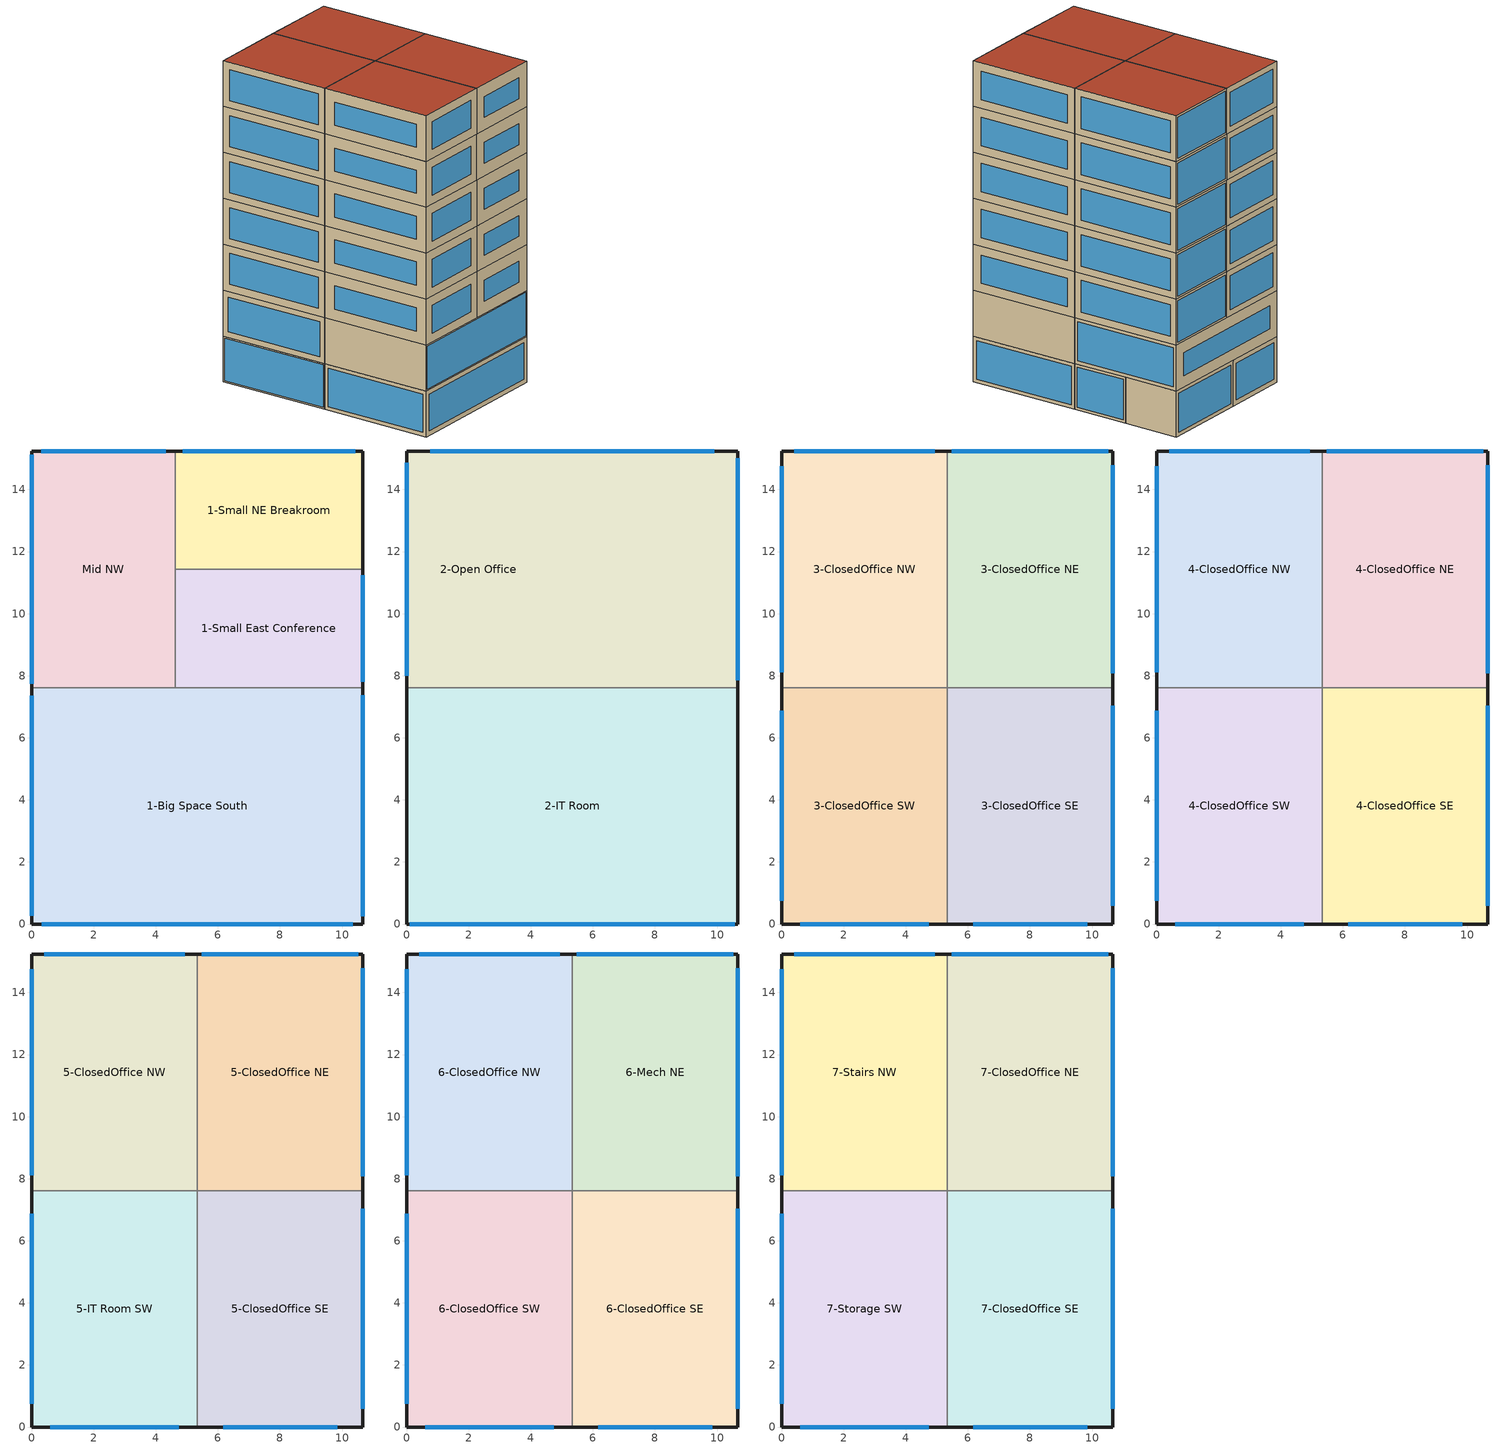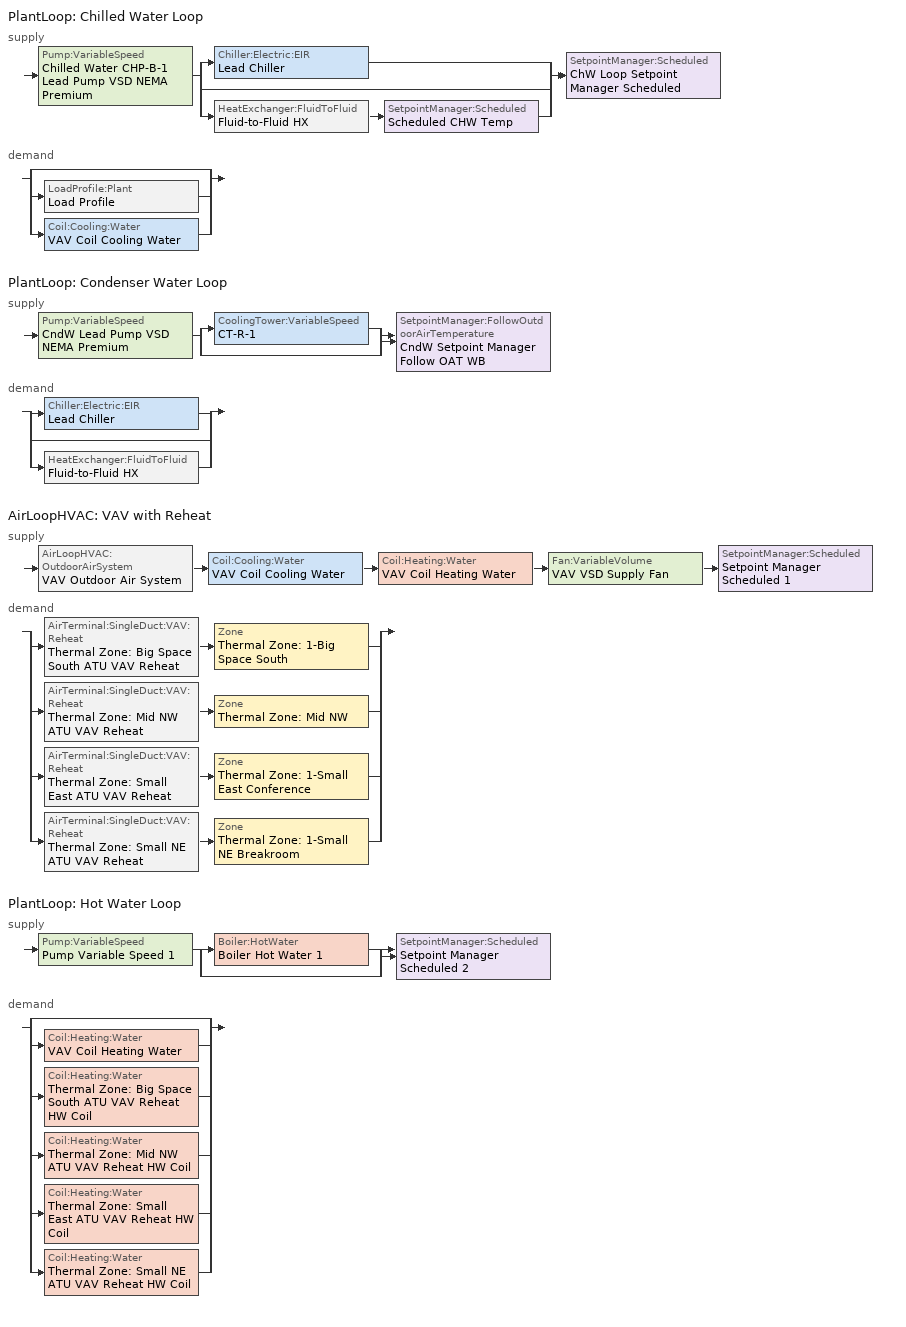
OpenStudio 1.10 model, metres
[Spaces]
1-Big Space South
 floor ground: 10.67,7.62 10.67,0 0,0 0,7.62 z0
 wall outside: 0,7.62 0,0 10.67,0 10.67,7.62 z0:3.05
 wall to Mid NW: 4.62,7.62 0,7.62 z0:3.05
 wall to 1-Small East Conference: 10.67,7.62 4.62,7.62 z0:3.05
 window: 10.67,0.25 10.67,7.37 z0.25:2.8; 0.32,0 10.35,0 z0.32:2.73; 0,7.36 0,0.26 z0.26:2.79
Mid NW
 floor ground: 4.62,15.24 4.62,7.62 0,7.62 0,15.24 z0
 wall outside: 4.62,15.24 0,15.24 0,7.62 z0:3.05
 wall to 1-Small NE Breakroom: 4.62,11.43 4.62,15.24 z0:3.05
 wall to 1-Small East Conference: 4.62,7.62 4.62,11.43 z0:3.05
 window: 4.32,15.24 0.3,15.24 z0.3:2.75; 0,15.12 0,7.74 z0.12:2.93
1-Small East Conference
 floor ground: 10.67,11.43 10.67,7.62 4.62,7.62 4.62,11.43 z0
 wall outside: 10.67,7.62 10.67,11.43 z0:3.05
 wall to 1-Small NE Breakroom: 10.67,11.43 4.62,11.43 z0:3.05
 window: 10.67,7.81 10.67,11.24 z0.19:2.86
1-Small NE Breakroom
 floor ground: 10.67,15.24 10.67,11.43 4.62,11.43 4.62,15.24 z0
 wall outside: 10.67,11.43 10.67,15.24 4.62,15.24 z0:3.05
 window: 10.43,15.24 4.87,15.24 z0.24:2.81
2-IT Room
 floor to 1-Big Space South: 10.67,7.62 10.67,0 0,0 0,7.62 z3.05
 wall outside: 0,7.62 0,0 10.67,0 10.67,7.62 z3.05:6.1
 wall to 2-Open Office: 10.67,7.62 0,7.62 z3.05:6.1
 window: 0.09,0 10.57,0 z3.14:6
2-Open Office
 floor to Mid NW: 4.62,15.24 4.62,7.62 0,7.62 0,15.24 z3.05
 floor to 1-Small NE Breakroom: 10.67,15.24 10.67,11.43 4.62,11.43 4.62,15.24 z3.05
 floor to 1-Small East Conference: 10.67,11.43 10.67,7.62 4.62,7.62 4.62,11.43 z3.05
 wall outside: 10.67,7.62 10.67,15.24 0,15.24 0,7.62 z3.05:6.1
 window: 10.67,7.85 10.67,15.01 z3.28:5.87; 9.91,15.24 0.76,15.24 z3.81:5.34; 0,14.87 0,7.99 z3.42:5.72
3-ClosedOffice SW
 floor to 2-IT Room: 5.33,7.62 5.33,0 0,0 0,7.62 z6.1
 wall outside: 0,7.62 0,0 5.33,0 z6.1:9.14
 wall to 3-ClosedOffice SE: 5.33,0 5.33,7.62 z6.1:9.14
 wall to 3-ClosedOffice NW: 5.33,7.62 0,7.62 z6.1:9.14
 window: 0,6.87 0,0.75 z6.85:8.39; 0.6,0 4.73,0 z6.7:8.54
3-ClosedOffice SE
 floor to 2-IT Room: 10.67,7.62 10.67,0 5.33,0 5.33,7.62 z6.1
 wall outside: 5.33,0 10.67,0 10.67,7.62 z6.1:9.14
 wall to 3-ClosedOffice NE: 10.67,7.62 5.33,7.62 z6.1:9.14
 window: 10.67,0.58 10.67,7.04 z6.68:8.56; 6.16,0 9.84,0 z6.93:8.31
3-ClosedOffice NW
 floor to 2-Open Office: 5.33,15.24 5.33,7.62 0,7.62 0,15.24 z6.1
 wall outside: 5.33,15.24 0,15.24 0,7.62 z6.1:9.14
 wall to 3-ClosedOffice NE: 5.33,7.62 5.33,15.24 z6.1:9.14
 window: 0,14.74 0,8.12 z6.59:8.65; 4.93,15.24 0.4,15.24 z6.5:8.74
3-ClosedOffice NE
 floor to 2-Open Office: 10.67,15.24 10.67,7.62 5.33,7.62 5.33,15.24 z6.1
 wall outside: 10.67,7.62 10.67,15.24 5.33,15.24 z6.1:9.14
 window: 10.52,15.24 5.49,15.24 z6.25:8.99; 10.67,8.09 10.67,14.77 z6.56:8.68
4-ClosedOffice NW
 floor to 3-ClosedOffice NW: 5.33,15.24 5.33,7.62 0,7.62 0,15.24 z9.14
 wall outside: 5.33,15.24 0,15.24 0,7.62 z9.14:12.19
 wall to 4-ClosedOffice NE: 5.33,7.62 5.33,15.24 z9.14:12.19
 wall to 4-ClosedOffice SW: 0,7.62 5.33,7.62 z9.14:12.19
 window: 0,14.74 0,8.12 z9.64:11.7; 4.93,15.24 0.4,15.24 z9.55:11.79
4-ClosedOffice NE
 floor to 3-ClosedOffice NE: 10.67,15.24 10.67,7.62 5.33,7.62 5.33,15.24 z9.14
 wall outside: 10.67,7.62 10.67,15.24 5.33,15.24 z9.14:12.19
 wall to 4-ClosedOffice SE: 5.33,7.62 10.67,7.62 z9.14:12.19
 window: 10.52,15.24 5.49,15.24 z9.3:12.04; 10.67,8.09 10.67,14.77 z9.61:11.73
4-ClosedOffice SW
 floor to 3-ClosedOffice SW: 5.33,7.62 5.33,0 0,0 0,7.62 z9.14
 wall outside: 0,7.62 0,0 5.33,0 z9.14:12.19
 wall to 4-ClosedOffice SE: 5.33,0 5.33,7.62 z9.14:12.19
 window: 0,6.87 0,0.75 z9.9:11.44; 0.6,0 4.73,0 z9.75:11.59
4-ClosedOffice SE
 floor to 3-ClosedOffice SE: 10.67,7.62 10.67,0 5.33,0 5.33,7.62 z9.14
 wall outside: 5.33,0 10.67,0 10.67,7.62 z9.14:12.19
 window: 10.67,0.58 10.67,7.04 z9.73:11.61; 6.16,0 9.84,0 z9.97:11.36
5-IT Room SW
 floor to 4-ClosedOffice SW: 5.33,7.62 5.33,0 0,0 0,7.62 z12.19
 wall outside: 0,7.62 0,0 5.33,0 z12.19:15.24
 wall to 5-ClosedOffice SE: 5.33,0 5.33,7.62 z12.19:15.24
 wall to 5-ClosedOffice NW: 5.33,7.62 0,7.62 z12.19:15.24
 window: 0,6.87 0,0.75 z12.94:14.49; 0.6,0 4.73,0 z12.79:14.64
5-ClosedOffice NW
 floor to 4-ClosedOffice NW: 5.33,15.24 5.33,7.62 0,7.62 0,15.24 z12.19
 wall outside: 5.33,15.24 0,15.24 0,7.62 z12.19:15.24
 wall to 5-ClosedOffice NE: 5.33,7.62 5.33,15.24 z12.19:15.24
 window: 0,14.74 0,8.12 z12.69:14.74; 4.93,15.24 0.4,15.24 z12.59:14.84
5-ClosedOffice NE
 floor to 4-ClosedOffice NE: 10.67,15.24 10.67,7.62 5.33,7.62 5.33,15.24 z12.19
 wall outside: 10.67,7.62 10.67,15.24 5.33,15.24 z12.19:15.24
 wall to 5-ClosedOffice SE: 5.33,7.62 10.67,7.62 z12.19:15.24
 window: 10.52,15.24 5.49,15.24 z12.34:15.09; 10.67,8.09 10.67,14.77 z12.66:14.77
5-ClosedOffice SE
 floor to 4-ClosedOffice SE: 10.67,7.62 10.67,0 5.33,0 5.33,7.62 z12.19
 wall outside: 5.33,0 10.67,0 10.67,7.62 z12.19:15.24
 window: 10.67,0.58 10.67,7.04 z12.77:14.66; 6.16,0 9.84,0 z13.02:14.41
6-ClosedOffice SE
 floor to 5-ClosedOffice SE: 10.67,7.62 10.67,0 5.33,0 5.33,7.62 z15.24
 wall outside: 5.33,0 10.67,0 10.67,7.62 z15.24:18.29
 wall to 6-ClosedOffice SW: 5.33,7.62 5.33,0 z15.24:18.29
 wall to 6-Mech NE: 10.67,7.62 5.33,7.62 z15.24:18.29
 window: 10.67,0.58 10.67,7.04 z15.82:17.71; 6.16,0 9.84,0 z16.07:17.46
6-Mech NE
 floor to 5-ClosedOffice NE: 10.67,15.24 10.67,7.62 5.33,7.62 5.33,15.24 z15.24
 wall outside: 10.67,7.62 10.67,15.24 5.33,15.24 z15.24:18.29
 wall to 6-ClosedOffice NW: 5.33,15.24 5.33,7.62 z15.24:18.29
 window: 10.52,15.24 5.49,15.24 z15.39:18.14; 10.67,8.09 10.67,14.77 z15.71:17.82
6-ClosedOffice NW
 floor to 5-ClosedOffice NW: 5.33,15.24 5.33,7.62 0,7.62 0,15.24 z15.24
 wall outside: 5.33,15.24 0,15.24 0,7.62 z15.24:18.29
 wall to 6-ClosedOffice SW: 0,7.62 5.33,7.62 z15.24:18.29
 window: 0,14.74 0,8.12 z15.74:17.79; 4.93,15.24 0.4,15.24 z15.64:17.89
6-ClosedOffice SW
 floor to 5-IT Room SW: 5.33,7.62 5.33,0 0,0 0,7.62 z15.24
 wall outside: 0,7.62 0,0 5.33,0 z15.24:18.29
 window: 0,6.87 0,0.75 z15.99:17.54; 0.6,0 4.73,0 z15.84:17.69
7-Storage SW
 floor to 6-ClosedOffice SW: 5.33,7.62 5.33,0 0,0 0,7.62 z18.29
 wall outside: 0,7.62 0,0 5.33,0 z18.29:21.34
 wall to 7-ClosedOffice SE: 5.33,0 5.33,7.62 z18.29:21.34
 wall to 7-Stairs NW: 5.33,7.62 0,7.62 z18.29:21.34
 window: 0,6.87 0,0.75 z19.04:20.58; 0.6,0 4.73,0 z18.89:20.73
 roof outside: 5.33,0 5.33,7.62 0,7.62 0,0 z21.34
7-Stairs NW
 floor to 6-ClosedOffice NW: 5.33,15.24 5.33,7.62 0,7.62 0,15.24 z18.29
 wall outside: 5.33,15.24 0,15.24 0,7.62 z18.29:21.34
 wall to 7-ClosedOffice NE: 5.33,7.62 5.33,15.24 z18.29:21.34
 window: 0,14.74 0,8.12 z18.78:20.84; 4.93,15.24 0.4,15.24 z18.69:20.93
 roof outside: 5.33,7.62 5.33,15.24 0,15.24 0,7.62 z21.34
7-ClosedOffice SE
 floor to 6-ClosedOffice SE: 10.67,7.62 10.67,0 5.33,0 5.33,7.62 z18.29
 wall outside: 5.33,0 10.67,0 10.67,7.62 z18.29:21.34
 wall to 7-ClosedOffice NE: 10.67,7.62 5.33,7.62 z18.29:21.34
 window: 10.67,0.58 10.67,7.04 z18.87:20.75; 6.16,0 9.84,0 z19.12:20.51
 roof outside: 10.67,0 10.67,7.62 5.33,7.62 5.33,0 z21.34
7-ClosedOffice NE
 floor to 6-Mech NE: 10.67,15.24 10.67,7.62 5.33,7.62 5.33,15.24 z18.29
 wall outside: 10.67,7.62 10.67,15.24 5.33,15.24 z18.29:21.34
 window: 10.52,15.24 5.49,15.24 z18.44:21.18; 10.67,8.09 10.67,14.77 z18.75:20.87
 roof outside: 10.67,7.62 10.67,15.24 5.33,15.24 5.33,7.62 z21.34
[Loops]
PlantLoop 'Chilled Water Loop'
 supply: Pump:VariableSpeed 'Chilled Water CHP-B-1 Lead Pump VSD NEMA Premium' > split
  | Chiller:Electric:EIR 'Lead Chiller'
  | bypass
  | HeatExchanger:FluidToFluid 'Fluid-to-Fluid HX' > SetpointManager:Scheduled 'Scheduled CHW Temp'
  join > SetpointManager:Scheduled 'ChW Loop Setpoint Manager Scheduled'
 demand: split
  | bypass
  | LoadProfile:Plant 'Load Profile'
  | Coil:Cooling:Water 'VAV Coil Cooling Water'
PlantLoop 'Condenser Water Loop'
 supply: Pump:VariableSpeed 'CndW Lead Pump VSD NEMA Premium' > split
  | CoolingTower:VariableSpeed 'CT-R-1'
  | bypass
  join > SetpointManager:FollowOutdoorAirTemperature 'CndW Setpoint Manager Follow OAT WB'
 demand: split
  | Chiller:Electric:EIR 'Lead Chiller'
  | bypass
  | HeatExchanger:FluidToFluid 'Fluid-to-Fluid HX'
AirLoopHVAC 'VAV with Reheat'
 supply: AirLoopHVAC:OutdoorAirSystem 'VAV Outdoor Air System' > Coil:Cooling:Water 'VAV Coil Cooling Water' > Coil:Heating:Water 'VAV Coil Heating Water' > Fan:VariableVolume 'VAV VSD Supply Fan' > SetpointManager:Scheduled 'Setpoint Manager Scheduled 1'
 demand: split
  | AirTerminal:SingleDuct:VAV:Reheat 'Thermal Zone: Big Space South ATU VAV Reheat' > Zone 'Thermal Zone: 1-Big Space South'
  | AirTerminal:SingleDuct:VAV:Reheat 'Thermal Zone: Mid NW ATU VAV Reheat' > Zone 'Thermal Zone: Mid NW'
  | AirTerminal:SingleDuct:VAV:Reheat 'Thermal Zone: Small East ATU VAV Reheat' > Zone 'Thermal Zone: 1-Small East Conference'
  | AirTerminal:SingleDuct:VAV:Reheat 'Thermal Zone: Small NE ATU VAV Reheat' > Zone 'Thermal Zone: 1-Small NE Breakroom'
PlantLoop 'Hot Water Loop'
 supply: Pump:VariableSpeed 'Pump Variable Speed 1' > split
  | Boiler:HotWater 'Boiler Hot Water 1'
  | bypass
  join > SetpointManager:Scheduled 'Setpoint Manager Scheduled 2'
 demand: split
  | bypass
  | Coil:Heating:Water 'VAV Coil Heating Water'
  | Coil:Heating:Water 'Thermal Zone: Big Space South ATU VAV Reheat HW Coil'
  | Coil:Heating:Water 'Thermal Zone: Mid NW ATU VAV Reheat HW Coil'
  | Coil:Heating:Water 'Thermal Zone: Small East ATU VAV Reheat HW Coil'
  | Coil:Heating:Water 'Thermal Zone: Small NE ATU VAV Reheat HW Coil'
[Site]
New York J F Kennedy IntL Ar: Latitude {deg}=40.65; Longitude {deg}=-73.8; Time Zone {hr}=-5; Elevation {m}=5
[ClimateZones]
Climate Zone Institution Name 1=ASHRAE; Climate Zone Document Name 1=ANSI/ASHRAE Standard 169; Climate Zone Document Year 1=2006; Climate Zone Institution Name 2=CEC; Climate Zone Document Name 2=California Climate Zone Descriptions; Climate Zone Document Year 2=1995
[Building]
Building 1: North Axis {deg}=0; Space Type=90.1-2007 - Office - OpenOffice; Default Construction Set=90.1-2007 - CZ4 - Office
[SizingPeriod:DesignDay] Barometric Pressure {Pa}=101265; Sky Clearness=0; Rain Indicator=0; Snow Indicator=0; Day of Month=21; Daylight Saving Time Indicator=0; Humidity Indicating Type=Wetbulb; Dry-Bulb Temperature Range Modifier Type=DefaultMultipliers
Name | Maximum Dry-Bulb Temperature {C} | Daily Dry-Bulb Temperature Range {deltaC} | Humidity Indicating Conditions at Maximum Dry-Bulb {BasedOnField A3} | Wind Speed {m/s} | Wind Direction {deg} | Month | Day Type | Solar Model Indicator | ASHRAE Taub | ASHRAE Taud
New York J F Kennedy IntL Ar Ann Htg 99.6% Condns DB | -10.7 | 0 | -10.7 | 7.5 | 320 | 1 | WinterDesignDay | ASHRAEClearSky
New York J F Kennedy IntL Ar Ann Clg .4% Condns DB=>MWB | 32.1 | 7.4 | 23.1 | 5.6 | 230 | 7 | SummerDesignDay | ASHRAETau | 0.541 | 1.8
[DefaultConstructionSet]
90.1-2007 - CZ4 - Office: Default Exterior Surface Constructions=Default Surface Constructions 1; Default Interior Surface Constructions=Default Surface Constructions 2; Default Ground Contact Surface Constructions=Default Surface Constructions 3; Default Exterior SubSurface Constructions=Default Sub Surface Constructions 1; Default Interior SubSurface Constructions=Default Sub Surface Constructions 2; Interior Partition Construction=Interior Partition
[DefaultSurfaceConstructions]
Name | Floor Construction | Wall Construction | Roof Ceiling Construction
Default Surface Constructions 1 | ExtSlabCarpet 4in ClimateZone 1-8 | ASHRAE 90.1-2007 ExtWall Mass ClimateZone 4 | ASHRAE 90.1-2007 ExtRoof IEAD ClimateZone 2-8
Default Surface Constructions 2 | Interior Floor | Interior Wall | Interior Ceiling
Default Surface Constructions 3 | ExtSlabCarpet 4in ClimateZone 1-8 | ExtSlabCarpet 4in ClimateZone 1-8 | ExtSlabCarpet 4in ClimateZone 1-8
[Construction]
ExtSlabCarpet 4in ClimateZone 1-8: MAT-CC05 4 HW CONCRETE, CP02 CARPET PAD
ASHRAE 90.1-2007 ExtWall Mass ClimateZone 4: 1IN Stucco, 8IN CONCRETE HW RefBldg, Mass Wall Insulation R-7.23 IP, 1/2IN Gypsum
ASHRAE 90.1-2007 ExtRoof IEAD ClimateZone 2-8: Roof Membrane, IEAD Roof Insulation R-19.72 IP, Metal Decking
Interior Floor: F16 Acoustic tile, F05 Ceiling air space resistance, M11 100mm lightweight concrete
Interior Wall: G01a 19mm gypsum board, F04 Wall air space resistance, G01a 19mm gypsum board
Interior Ceiling: M11 100mm lightweight concrete, F05 Ceiling air space resistance, F16 Acoustic tile
ASHRAE 90.1-2007 ExtWindow Metal ClimateZone 4-6: Fixed Window 3.12/0.40/0.31
Exterior Door: F08 Metal surface, I01 25mm insulation board
Interior Window: Clear 3mm
Interior Door; Interior Partition: G05 25mm wood
[Material] Thermal Absorptance=0.9
Name | Roughness | Thickness {m} | Conductivity {W/m-K} | Density {kg/m3} | Specific Heat {J/kg-K} | Solar Absorptance | Visible Absorptance
MAT-CC05 4 HW CONCRETE | Rough | 0.1016 | 1.311 | 2240 | 836.8 | 0.85 | 0.85
1IN Stucco | Smooth | 0.0253 | 0.6918 | 1858 | 837 | 0.92 | 0.92
8IN CONCRETE HW RefBldg | Rough | 0.2032 | 1.311 | 2240 | 836.8 | 0.7 | 0.7
Mass Wall Insulation R-7.23 IP | MediumRough | 0.0623638 | 0.049 | 265 | 836.8 | 0.7 | 0.7
1/2IN Gypsum | Smooth | 0.0127 | 0.16 | 784.9 | 830 | 0.4 | 0.4
Roof Membrane | VeryRough | 0.0095 | 0.16 | 1121.29 | 1460 | 0.7 | 0.7
IEAD Roof Insulation R-19.72 IP | MediumRough | 0.170137 | 0.049 | 265 | 836.8 | 0.7 | 0.7
Metal Decking | MediumSmooth | 0.0015 | 45.006 | 7680 | 418.4 | 0.6 | 0.6
F16 Acoustic tile | MediumSmooth | 0.0191 | 0.06 | 368 | 590 | 0.3 | 0.3
M11 100mm lightweight concrete | MediumRough | 0.1016 | 0.53 | 1280 | 840 | 0.5 | 0.5
G01a 19mm gypsum board | MediumSmooth | 0.019 | 0.16 | 800 | 1090 | 0.4 | 0.4
F08 Metal surface | Smooth | 0.0008 | 45.28 | 7824 | 500 | 0.7 | 0.7
I01 25mm insulation board | MediumRough | 0.0254 | 0.03 | 43 | 1210 | 0.6 | 0.6
G05 25mm wood | MediumSmooth | 0.0254 | 0.15 | 608 | 1630 | 0.5 | 0.5
[Material:NoMass]
CP02 CARPET PAD: Roughness=Smooth; Thermal Resistance {m2-K/W}=0.1; Thermal Absorptance=0.9; Solar Absorptance=0.8; Visible Absorptance=0.8
[Material:AirGap]
Name | Thermal Resistance {m2-K/W}
F05 Ceiling air space resistance | 0.18
F04 Wall air space resistance | 0.15
[DefaultSubSurfaceConstructions]
Name | Fixed Window Construction | Operable Window Construction | Door Construction | Tubular Daylight Dome Construction | Tubular Daylight Diffuser Construction
Default Sub Surface Constructions 1 | ASHRAE 90.1-2007 ExtWindow Metal ClimateZone 4-6 | ASHRAE 90.1-2007 ExtWindow Metal ClimateZone 4-6 | Exterior Door | Interior Window | Interior Window
Default Sub Surface Constructions 2 | Interior Window | Interior Window | Interior Door
[WindowMaterial:SimpleGlazingSystem]
Fixed Window 3.12/0.40/0.31: U-Factor {W/m2-K}=3.12304; Solar Heat Gain Coefficient=0.4; Visible Transmittance=0.31
[WindowMaterial:Glazing]
Clear 3mm: Optical Data Type=SpectralAverage; Thickness {m}=0.003; Solar Transmittance at Normal Incidence=0.837; Front Side Solar Reflectance at Normal Incidence=0.075; Back Side Solar Reflectance at Normal Incidence=0; Visible Transmittance at Normal Incidence=0.898; Front Side Visible Reflectance at Normal Incidence=0.081; Back Side Visible Reflectance at Normal Incidence=0; Infrared Transmittance at Normal Incidence=0; Front Side Infrared Hemispherical Emissivity=0.84; Back Side Infrared Hemispherical Emissivity=0.84; Conductivity {W/m-K}=0.9; Dirt Correction Factor for Solar and Visible Transmittance=1; Solar Diffusing=No
[PlantLoop] Plant Loop Volume {m3}=Autocalculate; Load Distribution Scheme=Optimal
Name | Fluid Type
Chilled Water Loop; Condenser Water Loop
Hot Water Loop | Water
[Sizing:Plant] Sizing Option=NonCoincident; Zone Timesteps in Averaging Window=1; Coincident Sizing Factor Mode=None
Name | Loop Type | Design Loop Exit Temperature {C} | Loop Design Temperature Difference {deltaC}
Chilled Water Loop | Cooling | 6.66667 | 5.55556
Condenser Water Loop | Condenser | 29.4 | 5.6
Hot Water Loop | Heating | 82 | 11
[Pump:VariableSpeed] Pump Control Type=Intermittent
Name | Rated Flow Rate {m3/s} | Rated Pump Head {Pa} | Rated Power Consumption {W} | Motor Efficiency
Chilled Water CHP-B-1 Lead Pump VSD NEMA Premium | 0.0605666 | 298907 | 22500 | 0.941
CndW Lead Pump VSD NEMA Premium | 0.0504722 | 269016 | 18717 | 0.936
Pump Variable Speed 1
[Chiller:Electric:EIR]
Lead Chiller: Reference Capacity {W}=1.40674e+06; Reference COP {W/W}=5.5; Reference Chilled Water Flow Rate {m3/s}=0.0605666; Reference Condenser Fluid Flow Rate {m3/s}=0.0504722; Cooling Capacity Function of Temperature Curve=Curve Biquadratic 1; Electric Input to Cooling Output Ratio Function of Temperature Curve=Curve Biquadratic 2; Electric Input to Cooling Output Ratio Function of Part Load Ratio Curve=Curve Quadratic 1; Condenser Type=WaterCooled; Chiller Flow Mode=LeavingSetpointModulated; Design Heat Recovery Water Flow Rate {m3/s}=0; Sizing Factor=1; Basin Heater Capacity {W/K}=0; Basin Heater Setpoint Temperature {C}=10
[SetpointManager:Scheduled] Control Variable=Temperature
Name | Schedule | Setpoint Node or NodeList
ChW Loop Setpoint Manager Scheduled | Chilled Water Temperature | ChW Loop Supply Outlet
Scheduled CHW Temp | Chilled Water Temperature | Free Cooler HX ChW Outlet Node
Setpoint Manager Scheduled 1 | Deck_Temperature | VAV Supply Outlet Node
Setpoint Manager Scheduled 2 | Hot_Water_Temperature
[SetpointManager:FollowOutdoorAirTemperature]
CndW Setpoint Manager Follow OAT WB: Control Variable=Temperature; Reference Temperature Type=OutdoorAirWetBulb; Offset Temperature Difference {deltaC}=1.5; Maximum Setpoint Temperature {C}=29.4444; Minimum Setpoint Temperature {C}=5; Setpoint Node or NodeList=Condenser Loop Supply Outlet Node
[CoolingTower:VariableSpeed]
CT-R-1: Model Type=CoolToolsCrossFlow; Design Inlet Air Wet-Bulb Temperature {C}=25.5556; Design Approach Temperature {deltaC}=3.8889; Design Range Temperature {deltaC}=7.77778; Design Water Flow Rate {m3/s}=0.0504722; Design Air Flow Rate {m3/s}=53.4245; Design Fan Power {W}=autosize; Fan Power Ratio Function of Air Flow Rate Ratio Curve=Var Spd Cooling Tower 1 Fan Power Ratio Curve; Minimum Air Flow Rate Ratio=0.2; Fraction of Tower Capacity in Free Convection Regime=0.125; Basin Heater Capacity {W/K}=0; Basin Heater Setpoint Temperature {C}=2; Evaporation Loss Mode=SaturatedExit; Evaporation Loss Factor {percent/K}=0.2; Drift Loss Percent {percent}=0.008; Blowdown Calculation Mode=ConcentrationRatio; Blowdown Concentration Ratio=3; Sizing Factor=1
[LoadProfile:Plant]
Load Profile: Load Schedule=Load Profile Schedule; Peak Flow Rate {m3/s}=0.00858027; Flow Rate Fraction Schedule=Always On Discrete
[HeatExchanger:FluidToFluid]
Fluid-to-Fluid HX: Loop Demand Side Design Flow Rate {m3/s}=0.0239743; Loop Supply Side Design Flow Rate {m3/s}=0.0220816; Heat Exchange Model Type=Ideal; Heat Exchanger U-Factor Times Area Value {W/K}=autosize; Control Type=CoolingSetpointOnOffWithComponentOverride; Minimum Temperature Difference to Activate Heat Exchanger {deltaC}=0; Heat Transfer Metering End Use Type=FreeCooling; Component Override Cooling Control Temperature Mode=Loop; Sizing Factor=1; Operation Minimum Temperature Limit {C}=0; Operation Maximum Temperature Limit {C}=100
[BuildingStory]
Name | Nominal Z Coordinate {m} | Nominal Floor to Floor Height {m}
Building Story 1; Building Story 2; Building Story 3; Building Story 4 | 0 | 3.048
Building Story 5 | 12.192
Building Story 6 | 15.24
Building Story 7 | 18.288
Building Story 8 | 21.336
Building Story 9 | 24.384
Building Story 10 | 27.432
Building Story 11 | 30.48
Building Story 12 | 33.528
Building Story 13 | 36.576
[Space]
Name | Space Type | Building Story | Thermal Zone
1-Big Space South | 90.1-2007 - Office - OpenOffice | Building Story 1 | Thermal Zone: 1-Big Space South
Mid NW | 90.1-2007 - Office - ClosedOffice | Building Story 1 | Thermal Zone: Mid NW
1-Small East Conference | 90.1-2007 - Office - Conference | Building Story 1 | Thermal Zone: 1-Small East Conference
1-Small NE Breakroom | 90.1-2007 - Office - BreakRoom | Building Story 1 | Thermal Zone: 1-Small NE Breakroom
2-IT Room | 90.1-2007 - Office - IT_Room | Building Story 2 | Thermal Zone: 2-IT Room
2-Open Office | 90.1-2007 - Office - OpenOffice | Building Story 3 | Thermal Zone: 2-Open Office
3-ClosedOffice SW | 90.1-2007 - Office - ClosedOffice | Building Story 3 | Thermal Zone: 3-ClosedOffice SW
3-ClosedOffice SE | 90.1-2007 - Office - ClosedOffice | Building Story 3 | Thermal Zone: 3-ClosedOffice SE
3-ClosedOffice NW | 90.1-2007 - Office - ClosedOffice | Building Story 3 | Thermal Zone: 3-ClosedOffice NW
3-ClosedOffice NE | 90.1-2007 - Office - ClosedOffice | Building Story 3 | Thermal Zone: 3-ClosedOffice NE
4-ClosedOffice NW | 90.1-2007 - Office - ClosedOffice | Building Story 4 | Thermal Zone: 4-ClosedOffice NW
4-ClosedOffice NE | 90.1-2007 - Office - ClosedOffice | Building Story 4 | Thermal Zone: 4-ClosedOffice NE
4-ClosedOffice SW | 90.1-2007 - Office - ClosedOffice | Building Story 4 | Thermal Zone: 4-ClosedOffice SW
4-ClosedOffice SE | 90.1-2007 - Office - ClosedOffice | Building Story 4 | Thermal Zone: 4-ClosedOffice SE
6-ClosedOffice SE | 90.1-2007 - Office - ClosedOffice | Building Story 6 | Thermal Zone: 6-ClosedOffice SE
5-IT Room SW | 90.1-2007 - Office - IT_Room | Building Story 5 | Thermal Zone: 5-IT Room SW
5-ClosedOffice NW | 90.1-2007 - Office - ClosedOffice | Building Story 5 | Thermal Zone: 5-ClosedOffice NW
6-Mech NE | 90.1-2007 - Office - Elec/MechRoom | Building Story 6 | Thermal Zone: 6-Mech NE
5-ClosedOffice NE | 90.1-2007 - Office - ClosedOffice | Building Story 5 | Thermal Zone: 5-ClosedOffice NE
6-ClosedOffice NW | 90.1-2007 - Office - ClosedOffice | Building Story 6 | Thermal Zone: 6-ClosedOffice NW
5-ClosedOffice SE | 90.1-2007 - Office - ClosedOffice | Building Story 5 | Thermal Zone: 5-ClosedOffice SE
6-ClosedOffice SW | 90.1-2007 - Office - ClosedOffice | Building Story 6 | Thermal Zone: 6-ClosedOffice SW
7-Storage SW | 90.1-2007 - Office - Storage | Building Story 7 | Thermal Zone: 7-Storage SW
7-Stairs NW | 90.1-2007 - Office - Stair | Building Story 7 | Thermal Zone: 7-Stairs NW
7-ClosedOffice SE | 90.1-2007 - Office - ClosedOffice | Building Story 7 | Thermal Zone: 7-ClosedOffice SE
7-ClosedOffice NE | 90.1-2007 - Office - ClosedOffice | Building Story 7 | Thermal Zone: 7-ClosedOffice NE
[SpaceType] Standards Building Type=Office
Name | Default Schedule Set | Design Specification Outdoor Air Object | Standards Space Type
90.1-2007 - Office - BreakRoom | 90.1-2007 - Office - BreakRoom Schedule Set | 90.1-2007 - Office - BreakRoom Ventilation | BreakRoom
90.1-2007 - Office - ClosedOffice | 90.1-2007 - Office - ClosedOffice Schedule Set | 90.1-2007 - Office - ClosedOffice Ventilation | ClosedOffice
90.1-2007 - Office - Conference | 90.1-2007 - Office - Conference Schedule Set | 90.1-2007 - Office - Conference Ventilation | Conference
90.1-2007 - Office - Elec/MechRoom | 90.1-2007 - Office - Elec/MechRoom Schedule Set | 90.1-2007 - Office - Elec/MechRoom Ventilation | Elec/MechRoom
90.1-2007 - Office - IT_Room | 90.1-2007 - Office - IT_Room Schedule Set | 90.1-2007 - Office - IT_Room Ventilation | IT_Room
90.1-2007 - Office - OpenOffice | 90.1-2007 - Office - OpenOffice Schedule Set | 90.1-2007 - Office - OpenOffice Ventilation | OpenOffice
90.1-2007 - Office - Stair | 90.1-2007 - Office - Stair Schedule Set | 90.1-2007 - Office - Stair Ventilation | Stair
90.1-2007 - Office - Storage | 90.1-2007 - Office - Storage Schedule Set | 90.1-2007 - Office - Storage Ventilation | Storage
[DefaultScheduleSet] Lighting Schedule=Office Bldg Light; Infiltration Schedule=Medium Office Infil Quarter On
90.1-2007 - Office - BreakRoom Schedule Set; 90.1-2007 - Office - ClosedOffice Schedule Set; 90.1-2007 - Office - Conference Schedule Set; 90.1-2007 - Office - IT_Room Schedule Set; 90.1-2007 - Office - OpenOffice Schedule Set: Number of People Schedule=Medium Office Bldg Occ; People Activity Level Schedule=Medium Office Activity; Electric Equipment Schedule=Medium Office Bldg Equip
90.1-2007 - Office - Elec/MechRoom Schedule Set: Electric Equipment Schedule=Medium Office Bldg Equip
90.1-2007 - Office - Stair Schedule Set; 90.1-2007 - Office - Storage Schedule Set: 
[Lights:Definition] Design Level Calculation Method=Watts/Area
Name | Watts per Space Floor Area {W/m2}
90.1-2007 - Office - BreakRoom Lights Definition | 12.9167
90.1-2007 - Office - ClosedOffice Lights Definition; 90.1-2007 - Office - IT_Room Lights Definition; 90.1-2007 - Office - OpenOffice Lights Definition | 11.8403
90.1-2007 - Office - Conference Lights Definition | 13.9931
90.1-2007 - Office - Elec/MechRoom Lights Definition | 16.1459
90.1-2007 - Office - Stair Lights Definition | 6.45835
90.1-2007 - Office - Storage Lights Definition | 8.61113
[Lights]
Name | Lights Definition | Space or SpaceType
90.1-2007 - Office - BreakRoom Lights | 90.1-2007 - Office - BreakRoom Lights Definition | 90.1-2007 - Office - BreakRoom
90.1-2007 - Office - ClosedOffice Lights | 90.1-2007 - Office - ClosedOffice Lights Definition | 90.1-2007 - Office - ClosedOffice
90.1-2007 - Office - Conference Lights | 90.1-2007 - Office - Conference Lights Definition | 90.1-2007 - Office - Conference
90.1-2007 - Office - Elec/MechRoom Lights | 90.1-2007 - Office - Elec/MechRoom Lights Definition | 90.1-2007 - Office - Elec/MechRoom
90.1-2007 - Office - IT_Room Lights | 90.1-2007 - Office - IT_Room Lights Definition | 90.1-2007 - Office - IT_Room
90.1-2007 - Office - OpenOffice Lights | 90.1-2007 - Office - OpenOffice Lights Definition | 90.1-2007 - Office - OpenOffice
90.1-2007 - Office - Stair Lights | 90.1-2007 - Office - Stair Lights Definition | 90.1-2007 - Office - Stair
90.1-2007 - Office - Storage Lights | 90.1-2007 - Office - Storage Lights Definition | 90.1-2007 - Office - Storage
[DesignSpecification:OutdoorAir] Outdoor Air Method=Sum
Name | Outdoor Air Flow per Person {m3/s-person} | Outdoor Air Flow per Floor Area {m3/s-m2}
90.1-2007 - Office - BreakRoom Ventilation; 90.1-2007 - Office - ClosedOffice Ventilation; 90.1-2007 - Office - Conference Ventilation; 90.1-2007 - Office - IT_Room Ventilation; 90.1-2007 - Office - OpenOffice Ventilation | 0.00235974 | 0.0003048
90.1-2007 - Office - Elec/MechRoom Ventilation; 90.1-2007 - Office - Storage Ventilation |  | 0.0006096
90.1-2007 - Office - Stair Ventilation |  | 0.0003048
[People:Definition] Number of People Calculation Method=People/Area; Fraction Radiant=0.3
Name | People per Space Floor Area {person/m2}
90.1-2007 - Office - BreakRoom People Definition; 90.1-2007 - Office - Conference People Definition | 0.538196
90.1-2007 - Office - ClosedOffice People Definition | 0.0511286
90.1-2007 - Office - IT_Room People Definition | 0.0538196
90.1-2007 - Office - OpenOffice People Definition | 0.0565105
[People]
Name | People Definition | Space or SpaceType
90.1-2007 - Office - BreakRoom People | 90.1-2007 - Office - BreakRoom People Definition | 90.1-2007 - Office - BreakRoom
90.1-2007 - Office - ClosedOffice People | 90.1-2007 - Office - ClosedOffice People Definition | 90.1-2007 - Office - ClosedOffice
90.1-2007 - Office - Conference People | 90.1-2007 - Office - Conference People Definition | 90.1-2007 - Office - Conference
90.1-2007 - Office - IT_Room People | 90.1-2007 - Office - IT_Room People Definition | 90.1-2007 - Office - IT_Room
90.1-2007 - Office - OpenOffice People | 90.1-2007 - Office - OpenOffice People Definition | 90.1-2007 - Office - OpenOffice
[SpaceInfiltration:DesignFlowRate] Design Flow Rate Calculation Method=Flow/ExteriorArea; Flow per Exterior Surface Area {m3/s-m2}=0.000226568
Name | Space or SpaceType
90.1-2007 - Office - BreakRoom Infiltration | 90.1-2007 - Office - BreakRoom
90.1-2007 - Office - ClosedOffice Infiltration | 90.1-2007 - Office - ClosedOffice
90.1-2007 - Office - Conference Infiltration | 90.1-2007 - Office - Conference
90.1-2007 - Office - Elec/MechRoom Infiltration | 90.1-2007 - Office - Elec/MechRoom
90.1-2007 - Office - IT_Room Infiltration | 90.1-2007 - Office - IT_Room
90.1-2007 - Office - OpenOffice Infiltration | 90.1-2007 - Office - OpenOffice
90.1-2007 - Office - Stair Infiltration | 90.1-2007 - Office - Stair
90.1-2007 - Office - Storage Infiltration | 90.1-2007 - Office - Storage
[ElectricEquipment:Definition] Design Level Calculation Method=Watts/Area
Name | Watts per Space Floor Area {W/m2}
90.1-2007 - Office - BreakRoom Electric Equipment Definition | 48.007
90.1-2007 - Office - ClosedOffice Electric Equipment Definition | 6.8889
90.1-2007 - Office - Conference Electric Equipment Definition | 3.98265
90.1-2007 - Office - Elec/MechRoom Electric Equipment Definition | 2.90626
90.1-2007 - Office - IT_Room Electric Equipment Definition | 16.7917
90.1-2007 - Office - OpenOffice Electric Equipment Definition | 7.64238
[ElectricEquipment]
Name | Electric Equipment Definition | Space or SpaceType
90.1-2007 - Office - BreakRoom Electric Equipment | 90.1-2007 - Office - BreakRoom Electric Equipment Definition | 90.1-2007 - Office - BreakRoom
90.1-2007 - Office - ClosedOffice Electric Equipment | 90.1-2007 - Office - ClosedOffice Electric Equipment Definition | 90.1-2007 - Office - ClosedOffice
90.1-2007 - Office - Conference Electric Equipment | 90.1-2007 - Office - Conference Electric Equipment Definition | 90.1-2007 - Office - Conference
90.1-2007 - Office - Elec/MechRoom Electric Equipment | 90.1-2007 - Office - Elec/MechRoom Electric Equipment Definition | 90.1-2007 - Office - Elec/MechRoom
90.1-2007 - Office - IT_Room Electric Equipment | 90.1-2007 - Office - IT_Room Electric Equipment Definition | 90.1-2007 - Office - IT_Room
90.1-2007 - Office - OpenOffice Electric Equipment | 90.1-2007 - Office - OpenOffice Electric Equipment Definition | 90.1-2007 - Office - OpenOffice
[ThermostatSetpoint:DualSetpoint] Heating Setpoint Temperature Schedule=Large Office HtgSetp; Cooling Setpoint Temperature Schedule=Large Office ClgSetp
Thermostat Setpoint Dual Setpoint 1; Thermostat Setpoint Dual Setpoint 2; Thermostat Setpoint Dual Setpoint 3; Thermostat Setpoint Dual Setpoint 4
[ThermalZone] Use Ideal Air Loads=No
Name | Thermostat
Thermal Zone: 1-Small NE Breakroom | Thermostat Setpoint Dual Setpoint 4
Thermal Zone: 1-Small East Conference | Thermostat Setpoint Dual Setpoint 2
Thermal Zone: Mid NW | Thermostat Setpoint Dual Setpoint 3
Thermal Zone: 1-Big Space South | Thermostat Setpoint Dual Setpoint 1
Thermal Zone: 4-ClosedOffice SW; Thermal Zone: 7-ClosedOffice NE; Thermal Zone: 5-ClosedOffice NE; Thermal Zone: 3-ClosedOffice NE; Thermal Zone: 3-ClosedOffice SE; Thermal Zone: 6-Mech NE; Thermal Zone: 4-ClosedOffice SE; Thermal Zone: 2-IT Room; Thermal Zone: 3-ClosedOffice SW; Thermal Zone: 7-ClosedOffice SE; Thermal Zone: 3-ClosedOffice NW; Thermal Zone: 2-Open Office; Thermal Zone: 6-ClosedOffice NW; Thermal Zone: 7-Storage SW; Thermal Zone: 5-ClosedOffice SE; Thermal Zone: 5-ClosedOffice NW; Thermal Zone: 4-ClosedOffice NW; Thermal Zone: 6-ClosedOffice SE; Thermal Zone: 4-ClosedOffice NE; Thermal Zone: 6-ClosedOffice SW; Thermal Zone: 7-Stairs NW; Thermal Zone: 5-IT Room SW
[Sizing:Zone] Zone Cooling Design Supply Air Temperature Input Method=SupplyAirTemperature; Zone Cooling Design Supply Air Temperature {C}=14; Zone Cooling Design Supply Air Temperature Difference {deltaC}=11.11; Zone Heating Design Supply Air Temperature Input Method=SupplyAirTemperature; Zone Heating Design Supply Air Temperature {C}=40; Zone Heating Design Supply Air Temperature Difference {deltaC}=11.11; Zone Cooling Design Supply Air Humidity Ratio {kg-H2O/kg-air}=0.0085; Zone Heating Design Supply Air Humidity Ratio {kg-H2O/kg-air}=0.008; Cooling Design Air Flow Method=DesignDay; Heating Design Air Flow Method=DesignDay; Account for Dedicated Outdoor Air System=No; Dedicated Outdoor Air System Control Strategy=NeutralSupplyAir; Dedicated Outdoor Air Low Setpoint Temperature for Design {C}=autosize; Dedicated Outdoor Air High Setpoint Temperature for Design {C}=autosize
Thermal Zone: 1-Small NE Breakroom; Thermal Zone: 1-Small East Conference; Thermal Zone: Mid NW; Thermal Zone: 1-Big Space South; Thermal Zone: 4-ClosedOffice SW; Thermal Zone: 7-ClosedOffice NE; Thermal Zone: 5-ClosedOffice NE; Thermal Zone: 3-ClosedOffice NE; Thermal Zone: 3-ClosedOffice SE; ; Thermal Zone: 6-Mech NE; Thermal Zone: 4-ClosedOffice SE; ; Thermal Zone: 2-IT Room; Thermal Zone: 3-ClosedOffice SW; ; Thermal Zone: 7-ClosedOffice SE; ; ; Thermal Zone: 3-ClosedOffice NW; ; ; ; Thermal Zone: 2-Open Office; Thermal Zone: 6-ClosedOffice NW; Thermal Zone: 7-Storage SW; ; ; ; Thermal Zone: 5-ClosedOffice SE; ; ; Thermal Zone: 5-ClosedOffice NW; ; Thermal Zone: 4-ClosedOffice NW; ; Thermal Zone: 6-ClosedOffice SE; ; ; Thermal Zone: 4-ClosedOffice NE; ; ; Thermal Zone: 6-ClosedOffice SW; ; ; ; ; ; Thermal Zone: 7-Stairs NW; Thermal Zone: 5-IT Room SW
[Zone equipment]
Thermal Zone: 1-Small NE Breakroom: Thermal Zone: Small NE ATU VAV Reheat
Thermal Zone: 1-Small East Conference: Thermal Zone: Small East ATU VAV Reheat
Thermal Zone: Mid NW: Thermal Zone: Mid NW ATU VAV Reheat
Thermal Zone: 1-Big Space South: Thermal Zone: Big Space South ATU VAV Reheat
[AirLoopHVAC]
VAV with Reheat: Availability Schedule=Always On Discrete; Design Supply Air Flow Rate {m3/s}=AutoSize
[Sizing:System]
VAV with Reheat: Type of Load to Size On=Sensible; Design Outdoor Air Flow Rate {m3/s}=Autosize; Minimum System Air Flow Ratio=0.3; Preheat Design Temperature {C}=7; Preheat Design Humidity Ratio {kg-H2O/kg-Air}=0.008; Precool Design Temperature {C}=12.8; Precool Design Humidity Ratio {kg-H2O/kg-Air}=0.008; Central Cooling Design Supply Air Temperature {C}=12.8; Central Heating Design Supply Air Temperature {C}=12.8; Sizing Option=NonCoincident; 100% Outdoor Air in Cooling=Yes; 100% Outdoor Air in Heating=Yes; Central Cooling Design Supply Air Humidity Ratio {kg-H2O/kg-Air}=0.0085; Central Heating Design Supply Air Humidity Ratio {kg-H2O/kg-Air}=0.008; Cooling Design Air Flow Method=DesignDay; Cooling Design Air Flow Rate {m3/s}=0; Heating Design Air Flow Method=DesignDay; Heating Design Air Flow Rate {m3/s}=0; System Outdoor Air Method=ZoneSum; Zone Maximum Outdoor Air Fraction=1; Cooling Supply Air Flow Rate Per Floor Area {m3/s-m2}=0.00996765; Cooling Fraction of Autosized Cooling Supply Air Flow Rate=1; Cooling Supply Air Flow Rate Per Unit Cooling Capacity {m3/s-W}=3.94755e-05; Heating Supply Air Flow Rate Per Floor Area {m3/s-m2}=0.00996765; Heating Fraction of Autosized Heating Supply Air Flow Rate=1; Heating Fraction of Autosized Cooling Supply Air Flow Rate=1; Heating Supply Air Flow Rate Per Unit Heating Capacity {m3/s-W}=3.15882e-05; Cooling Design Capacity Method=CoolingDesignCapacity; Cooling Design Capacity {W}=autosize; Cooling Design Capacity Per Floor Area {W/m2}=234.7; Fraction of Autosized Cooling Design Capacity=1; Heating Design Capacity Method=HeatingDesignCapacity; Heating Design Capacity {W}=autosize; Heating Design Capacity Per Floor Area {W/m2}=157; Fraction of Autosized Heating Design Capacity=1; Central Cooling Capacity Control Method=OnOff
[Fan:VariableVolume]
VAV VSD Supply Fan: Availability Schedule=Always On Discrete; Fan Efficiency=0.6045; Pressure Rise {Pa}=500; Maximum Flow Rate {m3/s}=Autosize; Fan Power Minimum Flow Rate Input Method=FixedFlowRate; Fan Power Minimum Flow Fraction=0; Fan Power Minimum Air Flow Rate {m3/s}=0; Motor Efficiency=0.93; Motor In Airstream Fraction=1; Fan Power Coefficient 1=0.0407599; Fan Power Coefficient 2=0.088045; Fan Power Coefficient 3=-0.0729261; Fan Power Coefficient 4=0.94374; Fan Power Coefficient 5=0
[Coil:Heating:Water] Availability Schedule=Always On Discrete
VAV Coil Heating Water; Thermal Zone: Big Space South ATU VAV Reheat HW Coil; Thermal Zone: Mid NW ATU VAV Reheat HW Coil; Thermal Zone: Small East ATU VAV Reheat HW Coil; Thermal Zone: Small NE ATU VAV Reheat HW Coil
[Coil:Cooling:Water]
VAV Coil Cooling Water: Availability Schedule=Always On Discrete
[Controller:OutdoorAir]
VAV Controller Outdoor Air: Minimum Outdoor Air Flow Rate {m3/s}=Autosize; Maximum Outdoor Air Flow Rate {m3/s}=Autosize; Economizer Control Type=NoEconomizer; Economizer Control Action Type=ModulateFlow; Economizer Maximum Limit Dry-Bulb Temperature {C}=28; Economizer Maximum Limit Enthalpy {J/kg}=64000; Economizer Minimum Limit Dry-Bulb Temperature {C}=-100; Lockout Type=NoLockout; Minimum Limit Type=FixedMinimum; Controller Mechanical Ventilation=Controller Mechanical Ventilation 1; High Humidity Control=No; Heat Recovery Bypass Control Type=BypassWhenWithinEconomizerLimits
[Controller:MechanicalVentilation]
Controller Mechanical Ventilation 1: Availability Schedule=Always On Discrete; System Outdoor Air Method=ZoneSum
[AirLoopHVAC:OutdoorAirSystem]
VAV Outdoor Air System: Controller=VAV Controller Outdoor Air
[Boiler:HotWater]
Boiler Hot Water 1: Efficiency Curve Temperature Evaluation Variable=LeavingBoiler; Normalized Boiler Efficiency Curve=Boiler Efficiency 1; Water Outlet Upper Temperature Limit {C}=99; Boiler Flow Mode=ConstantFlow; Parasitic Electric Load {W}=0; Sizing Factor=1
[Controller:WaterCoil] Minimum Actuated Flow {m3/s}=0
Name | Water Coil | Action
Controller Water Coil 1 | VAV Coil Heating Water | Normal
Controller Water Coil 2 | VAV Coil Cooling Water | Reverse
[AirTerminal:SingleDuct:VAV:Reheat] Availability Schedule=Always On Discrete; Maximum Air Flow Rate {m3/s}=AutoSize; Zone Minimum Air Flow Input Method=Constant; Constant Minimum Air Flow Fraction=0.3; Fixed Minimum Air Flow Rate {m3/s}=0; Maximum Hot Water or Steam Flow Rate {m3/s}=AutoSize; Minimum Hot Water or Steam Flow Rate {m3/s}=0; Convergence Tolerance=0.001; Damper Heating Action=Normal; Maximum Flow per Zone Floor Area During Reheat {m3/s-m2}=AutoSize; Maximum Flow Fraction During Reheat=AutoSize; Maximum Reheat Air Temperature {C}=35; Control For Outdoor Air=No
Name | Reheat Coil
Thermal Zone: Big Space South ATU VAV Reheat | Thermal Zone: Big Space South ATU VAV Reheat HW Coil
Thermal Zone: Mid NW ATU VAV Reheat | Thermal Zone: Mid NW ATU VAV Reheat HW Coil
Thermal Zone: Small East ATU VAV Reheat | Thermal Zone: Small East ATU VAV Reheat HW Coil
Thermal Zone: Small NE ATU VAV Reheat | Thermal Zone: Small NE ATU VAV Reheat HW Coil
[Curve:Cubic]
Var Spd Cooling Tower 1 Fan Power Ratio Curve: Coefficient1 Constant=-0.0093; Coefficient2 x=0.0512; Coefficient3 x**2=-0.0838; Coefficient4 x**3=1.0419; Minimum Value of x {BasedOnField A2}=0.15; Maximum Value of x {BasedOnField A2}=1
[Schedule:Constant]
Always On Discrete: Value=1
[Curve:Biquadratic]
Name | Coefficient1 Constant | Coefficient2 x | Coefficient3 x**2 | Coefficient4 y | Coefficient5 y**2 | Coefficient6 x*y | Minimum Value of x {BasedOnField A2} | Maximum Value of x {BasedOnField A2} | Minimum Value of y {BasedOnField A3} | Maximum Value of y {BasedOnField A3} | Input Unit Type for X | Input Unit Type for Y | Output Unit Type
Curve Biquadratic 1 | 1.02152 | 0.0370359 | 0.000233248 | -0.00389405 | -6.52536e-05 | -0.000268045 | 5 | 10 | 24 | 35
Curve Biquadratic 2 | 0.701769 | -0.00452016 | 0.00053311 | -0.00549821 | 0.000544579 | -0.000729032 | 5 | 10 | 24 | 35
Boiler Efficiency 1 | 1 | 0 | 0 | 0 | 0 | 0 | 0 | 1 | 0 | 1 | Dimensionless | Dimensionless | Dimensionless
[Curve:Quadratic]
Curve Quadratic 1: Coefficient1 Constant=0.0636912; Coefficient2 x=0.584888; Coefficient3 x**2=0.352803; Minimum Value of x {BasedOnField A2}=0; Maximum Value of x {BasedOnField A2}=1
[Schedule:Ruleset]
Name | Default Day Schedule | Summer Design Day Schedule | Winter Design Day Schedule
Load Profile Schedule | Schedule Day 10
Chilled Water Temperature | Chilled Water Temperature Default | Chilled Water Temperature Summer Design Day | Chilled Water Temperature Winter Design Day
Office Bldg Light | Office Bldg Light Default Schedule | Office Bldg Light Summer Design Day | Office Bldg Light Winter Design Day
Medium Office Bldg Occ | Medium Office Bldg Occ Default Schedule | Medium Office Bldg Occ Summer Design Day | Medium Office Bldg Occ Winter Design Day
Medium Office Activity | Medium Office Activity Default Schedule | Medium Office Activity Summer Design Day | Medium Office Activity Winter Design Day
Medium Office Infil Quarter On | Medium Office Infil Quarter On Default Schedule | Medium Office Infil Quarter On Summer Design Day | Medium Office Infil Quarter On Winter Design Day
Medium Office Bldg Equip | Medium Office Bldg Equip Default Schedule | Medium Office Bldg Equip Summer Design Day | Medium Office Bldg Equip Winter Design Day
Large Office HtgSetp | Large Office HtgSetp Default Schedule | Large Office HtgSetp Summer Design Day | Large Office HtgSetp Winter Design Day
Large Office ClgSetp | Large Office ClgSetp Default Schedule | Large Office ClgSetp Summer Design Day | Large Office ClgSetp Winter Design Day
Deck_Temperature | Deck_Temperature_Default | Deck_Temperature_Summer_Design_Day | Deck_Temperature_Winter_Design_Day
Hot_Water_Temperature | Hot_Water_Temperature_Default | Hot_Water_Temperature_Summer_Design_Day | Hot_Water_Temperature_Winter_Design_Day
[Schedule:Day]
Schedule Day 10: 6, 0, -0.00137234, 22, 0, -200000, 24, 0, -0.00137234
Chilled Water Temperature Default; Chilled Water Temperature Summer Design Day; Chilled Water Temperature Winter Design Day: 24, 0, 6.7
Office Bldg Light Default Schedule: 5, 0, 0.05, 7, 0, 0.1, 8, 0, 0.3, 17, 0, 0.9, 18, 0, 0.7, 20, 0, 0.5, 22, 0, 0.3, 23, 0, 0.1, 24, 0, 0.05
Office Bldg Light Summer Design Day; Medium Office Infil Quarter On Rule 1 Day Schedule; Medium Office Bldg Equip Summer Design Day: 24, 0, 1
Office Bldg Light Winter Design Day; Medium Office Bldg Occ Winter Design Day; Medium Office Bldg Occ Rule 1 Day Schedule; Medium Office Bldg Equip Winter Design Day: 24, 0, 0
Office Bldg Light Rule 1 Day Schedule: 24, 0, 0.05
Office Bldg Light Rule 2 Day Schedule: 6, 0, 0.05, 8, 0, 0.1, 14, 0, 0.5, 17, 0, 0.15, 24, 0, 0.05
Medium Office Bldg Occ Default Schedule: 6, 0, 0, 7, 0, 0.1, 8, 0, 0.2, 12, 0, 0.95, 13, 0, 0.5, 17, 0, 0.95, 18, 0, 0.7, 20, 0, 0.4, 22, 0, 0.1, 24, 0, 0.05
Medium Office Bldg Occ Summer Design Day: 6, 0, 0, 22, 0, 1, 24, 0, 0.05
Medium Office Bldg Occ Rule 2 Day Schedule: 6, 0, 0, 8, 0, 0.1, 14, 0, 0.5, 17, 0, 0.1, 24, 0, 0
Medium Office Activity Default Schedule; Medium Office Activity Summer Design Day; Medium Office Activity Winter Design Day: 24, 0, 120
Medium Office Infil Quarter On Default Schedule; Medium Office Infil Quarter On Summer Design Day: 6, 0, 1, 22, 0, 0.25, 24, 0, 1
Medium Office Infil Quarter On Winter Design Day; Medium Office Infil Quarter On Rule 2 Day Schedule: 6, 0, 1, 18, 0, 0.25, 24, 0, 1
Medium Office Bldg Equip Default Schedule: 8, 0, 0.4, 12, 0, 0.9, 13, 0, 0.8, 17, 0, 0.9, 18, 0, 0.8, 20, 0, 0.6, 22, 0, 0.5, 24, 0, 0.4
Medium Office Bldg Equip Rule 1 Day Schedule: 24, 0, 0.3
Medium Office Bldg Equip Rule 2 Day Schedule: 6, 0, 0.3, 8, 0, 0.4, 14, 0, 0.5, 17, 0, 0.35, 24, 0, 0.3
Large Office HtgSetp Default Schedule: 6, 0, 15.6, 22, 0, 21, 24, 0, 15.6
Large Office HtgSetp Summer Design Day; Large Office HtgSetp Rule 1 Day Schedule: 24, 0, 15.6
Large Office HtgSetp Winter Design Day: 24, 0, 21
Large Office HtgSetp Rule 2 Day Schedule: 6, 0, 15.6, 18, 0, 21, 24, 0, 15.6
Large Office ClgSetp Default Schedule; Large Office ClgSetp Summer Design Day: 6, 0, 26.7, 22, 0, 24, 24, 0, 26.7
Large Office ClgSetp Winter Design Day; Large Office ClgSetp Rule 1 Day Schedule: 24, 0, 26.7
Large Office ClgSetp Rule 2 Day Schedule: 6, 0, 26.7, 18, 0, 24, 24, 0, 26.7
Deck_Temperature_Default; Deck_Temperature_Summer_Design_Day; Deck_Temperature_Winter_Design_Day: 24, 0, 12.8
Hot_Water_Temperature_Default; Hot_Water_Temperature_Summer_Design_Day; Hot_Water_Temperature_Winter_Design_Day: 24, 0, 67
[Schedule:Rule] Apply Monday=No; Apply Tuesday=No; Apply Wednesday=No; Apply Thursday=No; Apply Friday=No; Date Specification Type=DateRange; Start Month=1; Start Day=1; End Month=12; End Day=31
Name | Schedule Ruleset | Rule Order | Day Schedule | Apply Sunday | Apply Saturday
Office Bldg Light Rule 1 | Office Bldg Light | 0 | Office Bldg Light Rule 1 Day Schedule | Yes | No
Office Bldg Light Rule 2 | Office Bldg Light | 1 | Office Bldg Light Rule 2 Day Schedule | No | Yes
Medium Office Bldg Occ Rule 1 | Medium Office Bldg Occ | 0 | Medium Office Bldg Occ Rule 1 Day Schedule | Yes | No
Medium Office Bldg Occ Rule 2 | Medium Office Bldg Occ | 1 | Medium Office Bldg Occ Rule 2 Day Schedule | No | Yes
Medium Office Infil Quarter On Rule 1 | Medium Office Infil Quarter On | 0 | Medium Office Infil Quarter On Rule 1 Day Schedule | Yes | No
Medium Office Infil Quarter On Rule 2 | Medium Office Infil Quarter On | 1 | Medium Office Infil Quarter On Rule 2 Day Schedule | No | Yes
Medium Office Bldg Equip Rule 1 | Medium Office Bldg Equip | 0 | Medium Office Bldg Equip Rule 1 Day Schedule | Yes | No
Medium Office Bldg Equip Rule 2 | Medium Office Bldg Equip | 1 | Medium Office Bldg Equip Rule 2 Day Schedule | No | Yes
Large Office HtgSetp Rule 1 | Large Office HtgSetp | 0 | Large Office HtgSetp Rule 1 Day Schedule | Yes | No
Large Office HtgSetp Rule 2 | Large Office HtgSetp | 1 | Large Office HtgSetp Rule 2 Day Schedule | No | Yes
Large Office ClgSetp Rule 1 | Large Office ClgSetp | 0 | Large Office ClgSetp Rule 1 Day Schedule | Yes | No
Large Office ClgSetp Rule 2 | Large Office ClgSetp | 1 | Large Office ClgSetp Rule 2 Day Schedule | No | Yes
